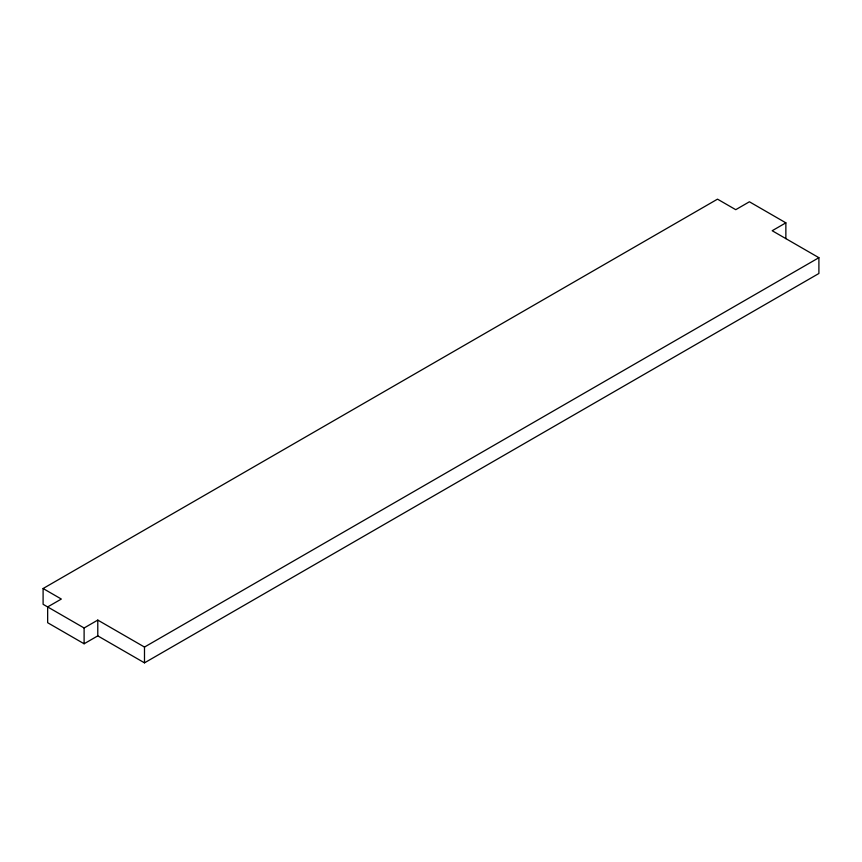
<?xml version="1.0" encoding="UTF-8"?>
<svg xmlns="http://www.w3.org/2000/svg" width="862" height="862" viewBox="0 0 862 862"><rect width="100%" height="100%" fill="white"/><g stroke="black" fill="none" stroke-linecap="round" stroke-linejoin="round"><path stroke-width="1.29" d="M43.1 588.52L61.331 599.047L47.658 606.934L47.658 622.72L84.11 643.774L97.783 635.876L144.493 662.846L818.9 273.48L818.9 257.695L144.493 647.06L97.783 620.09L84.11 627.989L43.1 604.305L43.1 588.52L717.507 199.154L735.739 209.681L749.412 201.783L785.864 222.838L785.864 238.623M785.864 222.838L772.19 230.725L818.9 257.695M144.493 647.06L144.493 662.846M97.783 620.09L97.783 635.876M84.11 627.989L84.11 643.774"/></g></svg>
